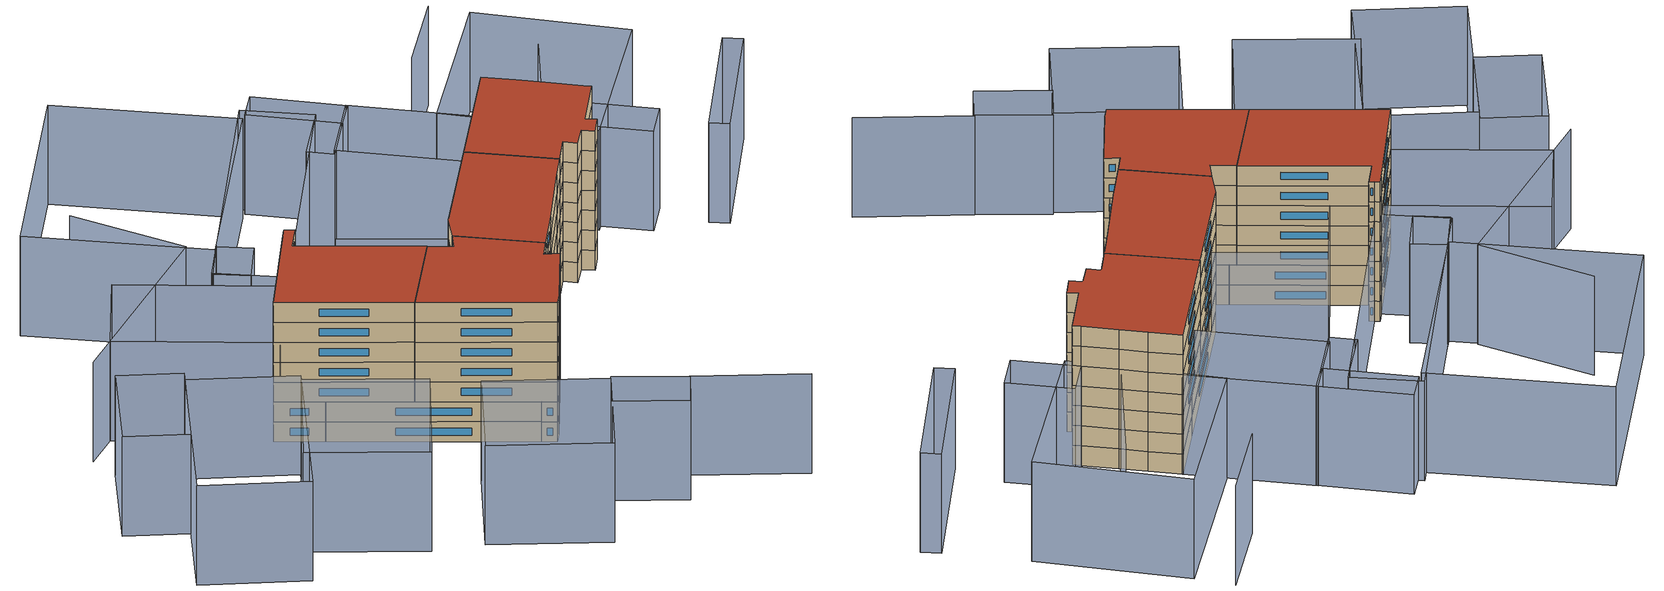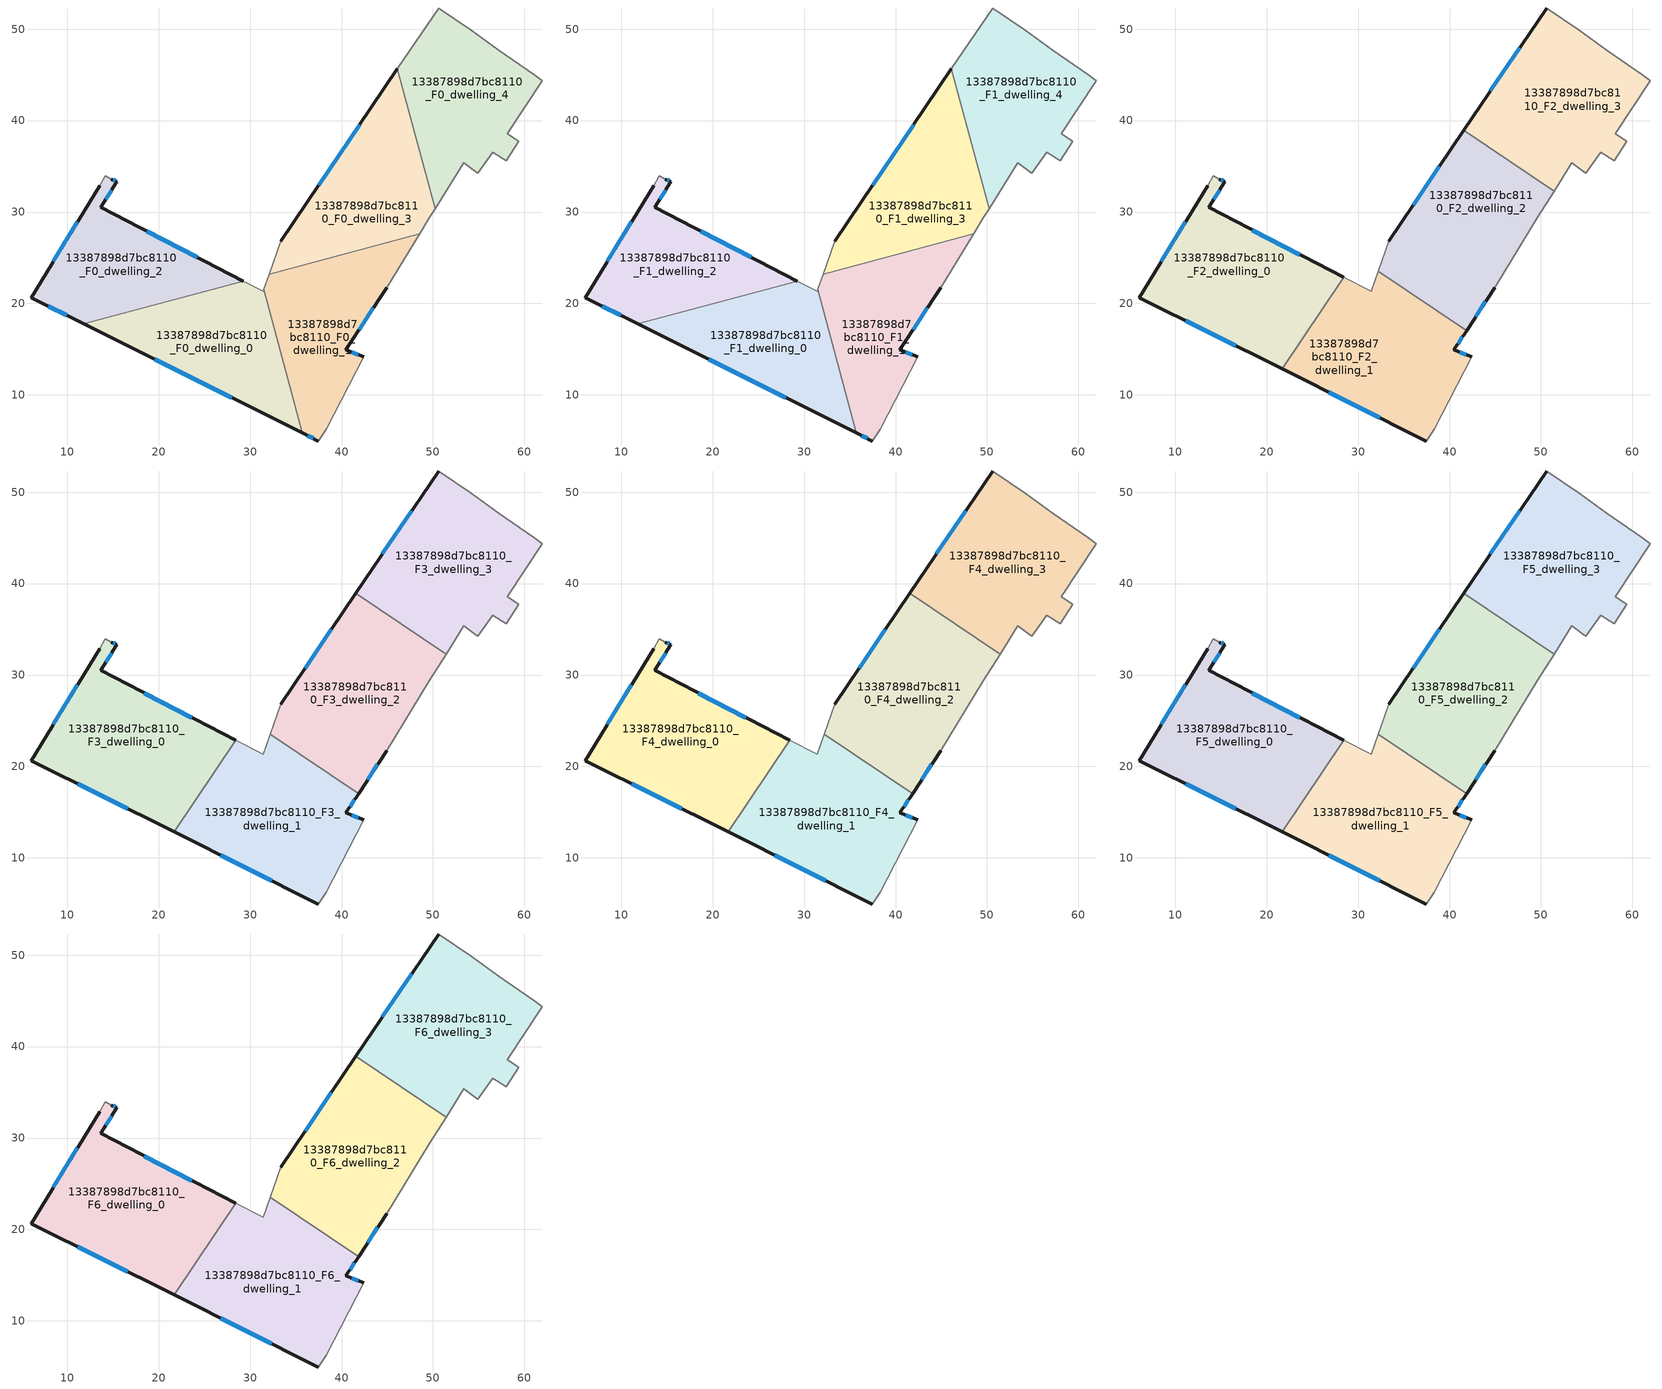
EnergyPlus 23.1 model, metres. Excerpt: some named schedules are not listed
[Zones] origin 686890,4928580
13387898d7bc8110_F0_dwelling_0
 floor ground (EU_floor_Construction): 31.49,21.55 35.71,5.84 11.83,17.76 29.26,22.45 31.42,21.34 z0
 wall outside (EU_wall_Construction): 11.83,17.76 35.71,5.84 z0:3
 wall to 13387898d7bc8110_F0_dwelling_2 (EU_wall_Construction): 29.26,22.45 11.83,17.76 z0:3
 wall adiabatic (EU_wall_Construction): 31.42,21.34 29.26,22.45 / 31.42,21.34 31.49,21.55 z0:3
 wall to 13387898d7bc8110_F0_dwelling_1 (EU_wall_Construction): 35.71,5.84 31.49,21.55 z0:3
 window (EU_Window_Construction): 19.57,13.9 27.97,9.7 z0.97:2.03
13387898d7bc8110_F0_dwelling_1
 floor ground (EU_floor_Construction): 48.53,27.63 44.93,21.74 40.49,14.92 42.44,14.16 38.32,6.27 37.47,4.96 35.71,5.84 31.49,21.55 32.08,23.21 z0
 wall outside (EU_wall_Construction): 35.71,5.84 37.47,4.96 / 42.44,14.16 40.49,14.92 44.93,21.74 z0:3
 wall adiabatic (EU_wall_Construction): 32.08,23.21 31.49,21.55 / 44.93,21.74 48.53,27.63 / 37.47,4.96 38.32,6.27 42.44,14.16 z0:3
 wall to 13387898d7bc8110_F0_dwelling_3 (EU_wall_Construction): 48.53,27.63 32.08,23.21 z0:3
 window (EU_Window_Construction): 36.28,5.55 36.9,5.24 / 41.93,17.13 43.49,19.53 / 41.8,14.41 41.12,14.67 z0.97:2.03
13387898d7bc8110_F0_dwelling_2
 floor ground (EU_floor_Construction): 29.26,22.45 11.83,17.76 6.08,20.64 13.55,32.88 14.19,33.96 14.82,33.6 15.45,33.32 13.65,30.5 z0
 wall outside (EU_wall_Construction): 29.26,22.45 13.65,30.5 15.45,33.32 14.82,33.6 / 13.55,32.88 6.08,20.64 11.83,17.76 z0:3
 wall adiabatic (EU_wall_Construction): 14.82,33.6 14.19,33.96 13.55,32.88 z0:3
 window (EU_Window_Construction): 15.24,33.41 15.02,33.51 / 14.23,31.41 14.86,32.41 / 24.2,25.06 18.71,27.89 / 7.94,19.71 9.97,18.7 / 11.12,28.91 8.5,24.61 z0.97:2.03
13387898d7bc8110_F0_dwelling_3
 floor ground (EU_floor_Construction): 46.12,45.68 50.23,30.38 49.61,29.39 48.53,27.63 32.08,23.21 33.36,26.83 z0
 wall outside (EU_wall_Construction): 46.12,45.68 33.36,26.83 z0:3
 wall adiabatic (EU_wall_Construction): 33.36,26.83 32.08,23.21 / 48.53,27.63 49.61,29.39 50.23,30.38 z0:3
 wall to 13387898d7bc8110_F0_dwelling_4 (EU_wall_Construction): 50.23,30.38 46.12,45.68 z0:3
 window (EU_Window_Construction): 41.98,39.57 37.49,32.94 z0.97:2.03
13387898d7bc8110_F0_dwelling_4
 floor ground (EU_floor_Construction): 57.17,47.71 61.07,44.99 61.95,44.38 58.15,38.56 59.36,37.75 58.02,35.6 56.54,36.54 54.92,34.25 53.39,35.38 50.23,30.38 46.12,45.68 50.61,52.31 54.2,49.85 z0
 wall adiabatic (EU_wall_Construction): 50.23,30.38 53.39,35.38 54.92,34.25 56.54,36.54 58.02,35.6 59.36,37.75 58.15,38.56 61.95,44.38 61.07,44.99 57.17,47.71 54.2,49.85 50.61,52.31 46.12,45.68 z0:3
13387898d7bc8110_F1_dwelling_0
 floor to 13387898d7bc8110_F0_dwelling_0 (EU_floor_Construction): 31.49,21.55 35.71,5.84 11.83,17.76 29.26,22.45 31.42,21.34 z3
 wall outside (EU_wall_Construction): 11.83,17.76 35.71,5.84 z3:6
 wall to 13387898d7bc8110_F1_dwelling_2 (EU_wall_Construction): 29.26,22.45 11.83,17.76 z3:6
 wall adiabatic (EU_wall_Construction): 31.42,21.34 29.26,22.45 / 31.42,21.34 31.49,21.55 z3:6
 wall to 13387898d7bc8110_F1_dwelling_1 (EU_wall_Construction): 35.71,5.84 31.49,21.55 z3:6
 window (EU_Window_Construction): 19.57,13.9 27.97,9.7 z3.97:5.03
13387898d7bc8110_F1_dwelling_1
 floor to 13387898d7bc8110_F0_dwelling_1 (EU_floor_Construction): 48.53,27.63 44.93,21.74 40.49,14.92 42.44,14.16 38.32,6.27 37.47,4.96 35.71,5.84 31.49,21.55 32.08,23.21 z3
 wall outside (EU_wall_Construction): 35.71,5.84 37.47,4.96 / 42.44,14.16 40.49,14.92 44.93,21.74 z3:6
 wall adiabatic (EU_wall_Construction): 32.08,23.21 31.49,21.55 / 44.93,21.74 48.53,27.63 / 37.47,4.96 38.32,6.27 42.44,14.16 z3:6
 wall to 13387898d7bc8110_F1_dwelling_3 (EU_wall_Construction): 48.53,27.63 32.08,23.21 z3:6
 window (EU_Window_Construction): 36.28,5.55 36.9,5.24 / 41.93,17.13 43.49,19.53 / 41.8,14.41 41.12,14.67 z3.97:5.03
13387898d7bc8110_F1_dwelling_2
 floor to 13387898d7bc8110_F0_dwelling_2 (EU_floor_Construction): 29.26,22.45 11.83,17.76 6.08,20.64 13.55,32.88 14.19,33.96 14.82,33.6 15.45,33.32 13.65,30.5 z3
 wall outside (EU_wall_Construction): 29.26,22.45 13.65,30.5 15.45,33.32 14.82,33.6 / 13.55,32.88 6.08,20.64 11.83,17.76 z3:6
 wall adiabatic (EU_wall_Construction): 14.82,33.6 14.19,33.96 13.55,32.88 z3:6
 window (EU_Window_Construction): 15.24,33.41 15.02,33.51 / 14.23,31.41 14.86,32.41 / 24.2,25.06 18.71,27.89 / 7.94,19.71 9.97,18.7 / 11.12,28.91 8.5,24.61 z3.97:5.03
13387898d7bc8110_F1_dwelling_3
 floor to 13387898d7bc8110_F0_dwelling_3 (EU_floor_Construction): 46.12,45.68 50.23,30.38 49.61,29.39 48.53,27.63 32.08,23.21 33.36,26.83 z3
 wall outside (EU_wall_Construction): 46.12,45.68 33.36,26.83 z3:6
 wall adiabatic (EU_wall_Construction): 33.36,26.83 32.08,23.21 / 48.53,27.63 49.61,29.39 50.23,30.38 z3:6
 wall to 13387898d7bc8110_F1_dwelling_4 (EU_wall_Construction): 50.23,30.38 46.12,45.68 z3:6
 window (EU_Window_Construction): 41.98,39.57 37.49,32.94 z3.97:5.03
13387898d7bc8110_F1_dwelling_4
 floor to 13387898d7bc8110_F0_dwelling_4 (EU_floor_Construction): 57.17,47.71 61.07,44.99 61.95,44.38 58.15,38.56 59.36,37.75 58.02,35.6 56.54,36.54 54.92,34.25 53.39,35.38 50.23,30.38 46.12,45.68 50.61,52.31 54.2,49.85 z3
 wall adiabatic (EU_wall_Construction): 50.23,30.38 53.39,35.38 54.92,34.25 56.54,36.54 58.02,35.6 59.36,37.75 58.15,38.56 61.95,44.38 61.07,44.99 57.17,47.71 54.2,49.85 50.61,52.31 46.12,45.68 z3:6
13387898d7bc8110_F2_dwelling_0
 floor to 13387898d7bc8110_F1_dwelling_2 (EU_floor_Construction): 28.43,22.88 27.89,22.08 11.83,17.77 6.08,20.64 13.55,32.88 14.19,33.96 14.82,33.6 15.45,33.32 13.65,30.5 z6
 floor to 13387898d7bc8110_F1_dwelling_0 (EU_floor_Construction): 27.89,22.08 21.69,12.84 11.83,17.77 z6
 wall outside (EU_wall_Construction): 28.43,22.88 13.65,30.5 15.45,33.32 14.82,33.6 / 13.55,32.88 6.08,20.64 21.69,12.84 z6:9
 wall adiabatic (EU_wall_Construction): 14.82,33.6 14.19,33.96 13.55,32.88 z6:9
 wall to 13387898d7bc8110_F2_dwelling_1 (EU_wall_Construction): 21.69,12.84 28.43,22.88 z6:9
 window (EU_Window_Construction): 15.24,33.41 15.02,33.51 / 14.23,31.41 14.86,32.41 / 23.64,25.35 18.44,28.03 / 11.14,18.11 16.63,15.37 / 11.12,28.91 8.5,24.61 z6.97:8.03
13387898d7bc8110_F2_dwelling_1
 floor to 13387898d7bc8110_F1_dwelling_0 (EU_floor_Construction): 31.49,21.55 35.71,5.84 21.69,12.84 27.89,22.08 29.26,22.45 31.42,21.34 z6
 floor to 13387898d7bc8110_F1_dwelling_1 (EU_floor_Construction): 41.86,17.04 40.49,14.92 42.44,14.16 38.32,6.27 37.47,4.96 35.71,5.84 31.49,21.55 32.08,23.21 32.5,23.32 z6
 floor to 13387898d7bc8110_F1_dwelling_2 (EU_floor_Construction): 29.26,22.45 27.89,22.08 28.43,22.88 z6
 floor to 13387898d7bc8110_F1_dwelling_3 (EU_floor_Construction): 32.5,23.32 32.08,23.21 32.19,23.53 z6
 wall outside (EU_wall_Construction): 42.44,14.16 40.49,14.92 41.86,17.04 / 21.69,12.84 37.47,4.96 z6:9
 wall adiabatic (EU_wall_Construction): 32.19,23.53 31.42,21.34 28.43,22.88 / 37.47,4.96 38.32,6.27 42.44,14.16 z6:9
 wall to 13387898d7bc8110_F2_dwelling_2 (EU_wall_Construction): 41.86,17.04 32.19,23.53 z6:9
 window (EU_Window_Construction): 40.93,15.61 41.42,16.35 / 41.8,14.41 41.12,14.67 / 26.81,10.29 32.35,7.52 z6.97:8.03
13387898d7bc8110_F2_dwelling_2
 floor to 13387898d7bc8110_F1_dwelling_1 (EU_floor_Construction): 48.53,27.63 44.93,21.74 41.86,17.04 32.5,23.32 z6
 floor to 13387898d7bc8110_F1_dwelling_3 (EU_floor_Construction): 49.34,33.69 50.23,30.38 49.61,29.39 48.53,27.63 32.5,23.32 32.19,23.53 33.36,26.83 41.54,38.92 z6
 floor to 13387898d7bc8110_F1_dwelling_4 (EU_floor_Construction): 51.43,32.28 50.23,30.38 49.34,33.69 z6
 wall outside (EU_wall_Construction): 41.86,17.04 44.93,21.74 / 41.54,38.92 33.36,26.83 z6:9
 wall adiabatic (EU_wall_Construction): 44.93,21.74 49.61,29.39 51.43,32.28 / 33.36,26.83 32.19,23.53 z6:9
 wall to 13387898d7bc8110_F2_dwelling_3 (EU_wall_Construction): 51.43,32.28 41.54,38.92 z6:9
 window (EU_Window_Construction): 42.86,18.56 43.93,20.22 / 38.89,35 36.01,30.75 z6.97:8.03
13387898d7bc8110_F2_dwelling_3
 floor to 13387898d7bc8110_F1_dwelling_3 (EU_floor_Construction): 46.12,45.68 49.34,33.69 41.54,38.92 z6
 floor to 13387898d7bc8110_F1_dwelling_4 (EU_floor_Construction): 57.17,47.71 61.07,44.99 61.95,44.38 58.15,38.56 59.36,37.75 58.02,35.6 56.54,36.54 54.92,34.25 53.39,35.38 51.43,32.28 49.34,33.69 46.12,45.68 50.61,52.31 54.2,49.85 z6
 wall outside (EU_wall_Construction): 50.61,52.31 41.54,38.92 z6:9
 wall adiabatic (EU_wall_Construction): 51.43,32.28 53.39,35.38 54.92,34.25 56.54,36.54 58.02,35.6 59.36,37.75 58.15,38.56 61.95,44.38 61.07,44.99 57.17,47.71 54.2,49.85 50.61,52.31 z6:9
 window (EU_Window_Construction): 47.67,47.97 44.48,43.26 z6.97:8.03
13387898d7bc8110_F3_dwelling_0
 floor to 13387898d7bc8110_F2_dwelling_0 (EU_floor_Construction): 28.43,22.88 21.69,12.84 6.08,20.64 13.55,32.88 14.19,33.96 14.82,33.6 15.45,33.32 13.65,30.5 z9
 wall outside (EU_wall_Construction): 28.43,22.88 13.65,30.5 15.45,33.32 14.82,33.6 / 13.55,32.88 6.08,20.64 21.69,12.84 z9:12
 wall adiabatic (EU_wall_Construction): 14.82,33.6 14.19,33.96 13.55,32.88 z9:12
 wall to 13387898d7bc8110_F3_dwelling_1 (EU_wall_Construction): 21.69,12.84 28.43,22.88 z9:12
 window (EU_Window_Construction): 15.24,33.41 15.02,33.51 / 14.23,31.41 14.86,32.41 / 23.64,25.35 18.44,28.03 / 11.14,18.11 16.63,15.37 / 11.12,28.91 8.5,24.61 z9.97:11.03
13387898d7bc8110_F3_dwelling_1
 floor to 13387898d7bc8110_F2_dwelling_1 (EU_floor_Construction): 41.86,17.04 40.49,14.92 42.44,14.16 38.32,6.27 37.47,4.96 21.69,12.84 28.43,22.88 31.42,21.34 32.19,23.53 z9
 wall outside (EU_wall_Construction): 42.44,14.16 40.49,14.92 41.86,17.04 / 21.69,12.84 37.47,4.96 z9:12
 wall adiabatic (EU_wall_Construction): 32.19,23.53 31.42,21.34 28.43,22.88 / 37.47,4.96 38.32,6.27 42.44,14.16 z9:12
 wall to 13387898d7bc8110_F3_dwelling_2 (EU_wall_Construction): 41.86,17.04 32.19,23.53 z9:12
 window (EU_Window_Construction): 40.93,15.61 41.42,16.35 / 41.8,14.41 41.12,14.67 / 26.81,10.29 32.35,7.52 z9.97:11.03
13387898d7bc8110_F3_dwelling_2
 floor to 13387898d7bc8110_F2_dwelling_2 (EU_floor_Construction): 51.43,32.28 49.61,29.39 44.93,21.74 41.86,17.04 32.19,23.53 33.36,26.83 41.54,38.92 z9
 wall outside (EU_wall_Construction): 41.86,17.04 44.93,21.74 / 41.54,38.92 33.36,26.83 z9:12
 wall adiabatic (EU_wall_Construction): 44.93,21.74 49.61,29.39 51.43,32.28 / 33.36,26.83 32.19,23.53 z9:12
 wall to 13387898d7bc8110_F3_dwelling_3 (EU_wall_Construction): 51.43,32.28 41.54,38.92 z9:12
 window (EU_Window_Construction): 42.86,18.56 43.93,20.22 / 38.89,35 36.01,30.75 z9.97:11.03
13387898d7bc8110_F3_dwelling_3
 floor to 13387898d7bc8110_F2_dwelling_3 (EU_floor_Construction): 57.17,47.71 61.07,44.99 61.95,44.38 58.15,38.56 59.36,37.75 58.02,35.6 56.54,36.54 54.92,34.25 53.39,35.38 51.43,32.28 41.54,38.92 50.61,52.31 54.2,49.85 z9
 wall outside (EU_wall_Construction): 50.61,52.31 41.54,38.92 z9:12
 wall adiabatic (EU_wall_Construction): 51.43,32.28 53.39,35.38 54.92,34.25 56.54,36.54 58.02,35.6 59.36,37.75 58.15,38.56 61.95,44.38 61.07,44.99 57.17,47.71 54.2,49.85 50.61,52.31 z9:12
 window (EU_Window_Construction): 47.67,47.97 44.48,43.26 z9.97:11.03
13387898d7bc8110_F4_dwelling_0
 floor to 13387898d7bc8110_F3_dwelling_0 (EU_floor_Construction): 28.43,22.88 21.69,12.84 6.08,20.64 13.55,32.88 14.19,33.96 14.82,33.6 15.45,33.32 13.65,30.5 z12
 wall outside (EU_wall_Construction): 28.43,22.88 13.65,30.5 15.45,33.32 14.82,33.6 / 13.55,32.88 6.08,20.64 21.69,12.84 z12:15
 wall adiabatic (EU_wall_Construction): 14.82,33.6 14.19,33.96 13.55,32.88 z12:15
 wall to 13387898d7bc8110_F4_dwelling_1 (EU_wall_Construction): 21.69,12.84 28.43,22.88 z12:15
 window (EU_Window_Construction): 15.24,33.41 15.02,33.51 / 14.23,31.41 14.86,32.41 / 23.64,25.35 18.44,28.03 / 11.14,18.11 16.63,15.37 / 11.12,28.91 8.5,24.61 z12.97:14.03
13387898d7bc8110_F4_dwelling_1
 floor to 13387898d7bc8110_F3_dwelling_1 (EU_floor_Construction): 41.86,17.04 40.49,14.92 42.44,14.16 38.32,6.27 37.47,4.96 21.69,12.84 28.43,22.88 31.42,21.34 32.19,23.53 z12
 wall outside (EU_wall_Construction): 42.44,14.16 40.49,14.92 41.86,17.04 / 21.69,12.84 37.47,4.96 z12:15
 wall adiabatic (EU_wall_Construction): 32.19,23.53 31.42,21.34 28.43,22.88 / 37.47,4.96 38.32,6.27 42.44,14.16 z12:15
 wall to 13387898d7bc8110_F4_dwelling_2 (EU_wall_Construction): 41.86,17.04 32.19,23.53 z12:15
 window (EU_Window_Construction): 40.93,15.61 41.42,16.35 / 41.8,14.41 41.12,14.67 / 26.81,10.29 32.35,7.52 z12.97:14.03
13387898d7bc8110_F4_dwelling_2
 floor to 13387898d7bc8110_F3_dwelling_2 (EU_floor_Construction): 51.43,32.28 49.61,29.39 44.93,21.74 41.86,17.04 32.19,23.53 33.36,26.83 41.54,38.92 z12
 wall outside (EU_wall_Construction): 41.86,17.04 44.93,21.74 / 41.54,38.92 33.36,26.83 z12:15
 wall adiabatic (EU_wall_Construction): 44.93,21.74 49.61,29.39 51.43,32.28 / 33.36,26.83 32.19,23.53 z12:15
 wall to 13387898d7bc8110_F4_dwelling_3 (EU_wall_Construction): 51.43,32.28 41.54,38.92 z12:15
 window (EU_Window_Construction): 42.86,18.56 43.93,20.22 / 38.89,35 36.01,30.75 z12.97:14.03
13387898d7bc8110_F4_dwelling_3
 floor to 13387898d7bc8110_F3_dwelling_3 (EU_floor_Construction): 57.17,47.71 61.07,44.99 61.95,44.38 58.15,38.56 59.36,37.75 58.02,35.6 56.54,36.54 54.92,34.25 53.39,35.38 51.43,32.28 41.54,38.92 50.61,52.31 54.2,49.85 z12
 wall outside (EU_wall_Construction): 50.61,52.31 41.54,38.92 z12:15
 wall adiabatic (EU_wall_Construction): 51.43,32.28 53.39,35.38 54.92,34.25 56.54,36.54 58.02,35.6 59.36,37.75 58.15,38.56 61.95,44.38 61.07,44.99 57.17,47.71 54.2,49.85 50.61,52.31 z12:15
 window (EU_Window_Construction): 47.67,47.97 44.48,43.26 z12.97:14.03
13387898d7bc8110_F5_dwelling_0
 floor to 13387898d7bc8110_F4_dwelling_0 (EU_floor_Construction): 28.43,22.88 21.69,12.84 6.08,20.64 13.55,32.88 14.19,33.96 14.82,33.6 15.45,33.32 13.65,30.5 z15
 wall outside (EU_wall_Construction): 28.43,22.88 13.65,30.5 15.45,33.32 14.82,33.6 / 13.55,32.88 6.08,20.64 21.69,12.84 z15:18
 wall adiabatic (EU_wall_Construction): 14.82,33.6 14.19,33.96 13.55,32.88 z15:18
 wall to 13387898d7bc8110_F5_dwelling_1 (EU_wall_Construction): 21.69,12.84 28.43,22.88 z15:18
 window (EU_Window_Construction): 15.24,33.41 15.02,33.51 / 14.23,31.41 14.86,32.41 / 23.64,25.35 18.44,28.03 / 11.14,18.11 16.63,15.37 / 11.12,28.91 8.5,24.61 z15.97:17.03
13387898d7bc8110_F5_dwelling_1
 floor to 13387898d7bc8110_F4_dwelling_1 (EU_floor_Construction): 41.86,17.04 40.49,14.92 42.44,14.16 38.32,6.27 37.47,4.96 21.69,12.84 28.43,22.88 31.42,21.34 32.19,23.53 z15
 wall outside (EU_wall_Construction): 42.44,14.16 40.49,14.92 41.86,17.04 / 21.69,12.84 37.47,4.96 z15:18
 wall adiabatic (EU_wall_Construction): 32.19,23.53 31.42,21.34 28.43,22.88 / 37.47,4.96 38.32,6.27 42.44,14.16 z15:18
 wall to 13387898d7bc8110_F5_dwelling_2 (EU_wall_Construction): 41.86,17.04 32.19,23.53 z15:18
 window (EU_Window_Construction): 40.93,15.61 41.42,16.35 / 41.8,14.41 41.12,14.67 / 26.81,10.29 32.35,7.52 z15.97:17.03
13387898d7bc8110_F5_dwelling_2
 floor to 13387898d7bc8110_F4_dwelling_2 (EU_floor_Construction): 51.43,32.28 49.61,29.39 44.93,21.74 41.86,17.04 32.19,23.53 33.36,26.83 41.54,38.92 z15
 wall outside (EU_wall_Construction): 41.86,17.04 44.93,21.74 / 41.54,38.92 33.36,26.83 z15:18
 wall adiabatic (EU_wall_Construction): 44.93,21.74 49.61,29.39 51.43,32.28 / 33.36,26.83 32.19,23.53 z15:18
 wall to 13387898d7bc8110_F5_dwelling_3 (EU_wall_Construction): 51.43,32.28 41.54,38.92 z15:18
 window (EU_Window_Construction): 42.86,18.56 43.93,20.22 / 38.89,35 36.01,30.75 z15.97:17.03
13387898d7bc8110_F5_dwelling_3
 floor to 13387898d7bc8110_F4_dwelling_3 (EU_floor_Construction): 57.17,47.71 61.07,44.99 61.95,44.38 58.15,38.56 59.36,37.75 58.02,35.6 56.54,36.54 54.92,34.25 53.39,35.38 51.43,32.28 41.54,38.92 50.61,52.31 54.2,49.85 z15
 wall outside (EU_wall_Construction): 50.61,52.31 41.54,38.92 z15:18
 wall adiabatic (EU_wall_Construction): 51.43,32.28 53.39,35.38 54.92,34.25 56.54,36.54 58.02,35.6 59.36,37.75 58.15,38.56 61.95,44.38 61.07,44.99 57.17,47.71 54.2,49.85 50.61,52.31 z15:18
 window (EU_Window_Construction): 47.67,47.97 44.48,43.26 z15.97:17.03
13387898d7bc8110_F6_dwelling_0
 floor to 13387898d7bc8110_F5_dwelling_0 (EU_floor_Construction): 28.43,22.88 21.69,12.84 6.08,20.64 13.55,32.88 14.19,33.96 14.82,33.6 15.45,33.32 13.65,30.5 z18
 wall outside (EU_wall_Construction): 28.43,22.88 13.65,30.5 15.45,33.32 14.82,33.6 / 13.55,32.88 6.08,20.64 21.69,12.84 z18:21
 wall adiabatic (EU_wall_Construction): 14.82,33.6 14.19,33.96 13.55,32.88 z18:21
 wall to 13387898d7bc8110_F6_dwelling_1 (EU_wall_Construction): 21.69,12.84 28.43,22.88 z18:21
 window (EU_Window_Construction): 15.24,33.41 15.02,33.51 / 14.23,31.41 14.86,32.41 / 23.64,25.35 18.44,28.03 / 11.14,18.11 16.63,15.37 / 11.12,28.91 8.5,24.61 z18.97:20.03
 roof outside (EU_roof_Construction): 21.69,12.84 28.43,22.88 13.65,30.5 15.45,33.32 14.82,33.6 14.19,33.96 13.55,32.88 6.08,20.64 z21
13387898d7bc8110_F6_dwelling_1
 floor to 13387898d7bc8110_F5_dwelling_1 (EU_floor_Construction): 41.86,17.04 40.49,14.92 42.44,14.16 38.32,6.27 37.47,4.96 21.69,12.84 28.43,22.88 31.42,21.34 32.19,23.53 z18
 wall outside (EU_wall_Construction): 42.44,14.16 40.49,14.92 41.86,17.04 / 21.69,12.84 37.47,4.96 z18:21
 wall adiabatic (EU_wall_Construction): 32.19,23.53 31.42,21.34 28.43,22.88 / 37.47,4.96 38.32,6.27 42.44,14.16 z18:21
 wall to 13387898d7bc8110_F6_dwelling_2 (EU_wall_Construction): 41.86,17.04 32.19,23.53 z18:21
 window (EU_Window_Construction): 40.93,15.61 41.42,16.35 / 41.8,14.41 41.12,14.67 / 26.81,10.29 32.35,7.52 z18.97:20.03
 roof outside (EU_roof_Construction): 38.32,6.27 42.44,14.16 40.49,14.92 41.86,17.04 32.19,23.53 31.42,21.34 28.43,22.88 21.69,12.84 37.47,4.96 z21
13387898d7bc8110_F6_dwelling_2
 floor to 13387898d7bc8110_F5_dwelling_2 (EU_floor_Construction): 51.43,32.28 49.61,29.39 44.93,21.74 41.86,17.04 32.19,23.53 33.36,26.83 41.54,38.92 z18
 wall outside (EU_wall_Construction): 41.86,17.04 44.93,21.74 / 41.54,38.92 33.36,26.83 z18:21
 wall adiabatic (EU_wall_Construction): 44.93,21.74 49.61,29.39 51.43,32.28 / 33.36,26.83 32.19,23.53 z18:21
 wall to 13387898d7bc8110_F6_dwelling_3 (EU_wall_Construction): 51.43,32.28 41.54,38.92 z18:21
 window (EU_Window_Construction): 42.86,18.56 43.93,20.22 / 38.89,35 36.01,30.75 z18.97:20.03
 roof outside (EU_roof_Construction): 44.93,21.74 49.61,29.39 51.43,32.28 41.54,38.92 33.36,26.83 32.19,23.53 41.86,17.04 z21
13387898d7bc8110_F6_dwelling_3
 floor to 13387898d7bc8110_F5_dwelling_3 (EU_floor_Construction): 57.17,47.71 61.07,44.99 61.95,44.38 58.15,38.56 59.36,37.75 58.02,35.6 56.54,36.54 54.92,34.25 53.39,35.38 51.43,32.28 41.54,38.92 50.61,52.31 54.2,49.85 z18
 wall outside (EU_wall_Construction): 50.61,52.31 41.54,38.92 z18:21
 wall adiabatic (EU_wall_Construction): 51.43,32.28 53.39,35.38 54.92,34.25 56.54,36.54 58.02,35.6 59.36,37.75 58.15,38.56 61.95,44.38 61.07,44.99 57.17,47.71 54.2,49.85 50.61,52.31 z18:21
 window (EU_Window_Construction): 47.67,47.97 44.48,43.26 z18.97:20.03
 roof outside (EU_roof_Construction): 58.02,35.6 59.36,37.75 58.15,38.56 61.95,44.38 61.07,44.99 57.17,47.71 54.2,49.85 50.61,52.31 41.54,38.92 51.43,32.28 53.39,35.38 54.92,34.25 56.54,36.54 z21
shading: -4.17,56.17 5.67,43.73 / 5.67,43.73 -15.7,26.83 / 48.69,-8.8 62.41,-15.16 / 37.47,4.96 63.88,63.02 / 55.46,76.39 48.66,67.42 / -16.11,-2.49 -7.27,18.38 / -7.27,18.38 5.92,12.79 / 5.92,12.79 -2.92,-8.08 / -2.92,-8.08 -16.11,-2.49 / -6.71,19.72 -11.81,7.65 / -11.81,7.65 -19.65,10.97 / -19.65,10.97 -14.55,23.04 / -14.55,23.04 -6.71,19.72 / -11.76,29.91 -6.21,40.59 / -6.21,40.59 12.37,30.94 / 12.37,30.94 6.81,20.26 / 6.81,20.26 -11.76,29.91 / 48.75,-8.9 46.5,-13.55 / 46.5,-13.55 37.69,-9.28 / 37.69,-9.28 39.94,-4.63 / 39.94,-4.63 48.75,-8.9 / 39.81,-4.92 34.06,-17.45 / 34.06,-17.45 19.51,-10.78 / 19.51,-10.78 25.25,1.75 / 25.25,1.75 39.81,-4.92 / -1.21,-2.15 5.56,11.94 / 5.56,11.94 19.84,5.08 / 19.84,5.08 13.07,-9.01 / 13.07,-9.01 -1.21,-2.15 / 31.42,21.34 18.23,28.13 / 18.23,28.13 22.84,37.06 / 22.84,37.06 36.02,30.28 / 36.02,30.28 31.42,21.34 / 8.96,42.12 13.04,39.74 / 13.04,39.74 10.06,34.6 / 10.06,34.6 5.97,36.98 / 5.97,36.98 8.96,42.12 / 68.28,39.95 61.01,45.03 / 61.01,45.03 63.81,49.03 / 63.81,49.03 71.08,43.95 / 71.08,43.95 68.28,39.95 / 75.14,38.57 84.82,54.09 / 84.82,54.09 87.07,52.69 / 87.07,52.69 77.39,37.17 / 77.39,37.17 75.14,38.57 / 32.63,61.87 13.96,32.24 / 13.96,32.24 5.93,37.29 / 5.93,37.29 24.6,66.93 / 24.6,66.93 32.63,61.87 / 36.82,61.96 50.68,52.26 / 50.68,52.26 45.13,44.34 / 45.13,44.34 31.27,54.04 / 31.27,54.04 36.82,61.96 / 31.87,60.74 34.8,58.69 / 34.8,58.69 30.97,53.22 / 30.97,53.22 28.04,55.27 / 28.04,55.27 31.87,60.74 / 24.21,65.1 8.58,41.53 / 8.58,41.53 -11.64,54.94 / -11.64,54.94 3.99,78.51 / 3.99,78.51 24.21,65.1 / 59.44,72.89 75.62,60.56 / 75.62,60.56 62.29,43.06 / 62.29,43.06 46.11,55.39 / 46.11,55.39 59.44,72.89 / 27.03,68.9 37.02,61.82 / 37.02,61.82 34.78,58.67 / 34.78,58.67 24.8,65.75 / 24.8,65.75 27.03,68.9 z0:15
[Building]
EU S2 Campaign: North Axis=0; Terrain=City; Solar Distribution=FullExterior
[Site:Location]
Bologna: Latitude=44.5; Longitude=11.25; Time Zone=1; Elevation=37
[SizingPeriod:WeatherFileDays]
AnnualSizingPeriod: Begin Month=1; Begin Day of Month=1; End Month=12; End Day of Month=31; Day of Week for Start Day=Monday; Use Weather File Daylight Saving Period=No; Use Weather File Rain and Snow Indicators=No
[MATERIAL]
EU_InternalMass_Material: Roughness=MediumRough; Thickness=0.1; Conductivity=1; Density=1800; Specific Heat=900; Thermal Absorptance=0.9; Solar Absorptance=0.7; Visible Absorptance=0.7
[MATERIAL:NOMASS] Roughness=MediumRough; Thermal Absorptance=0.9; Solar Absorptance=0.7; Visible Absorptance=0.7
Name | Thermal Resistance
EU_wall_NoMass | 0.779417
EU_roof_NoMass | 0.435466
EU_floor_NoMass | 0.588222
[WINDOWMATERIAL:SIMPLEGLAZINGSYSTEM]
EU_Window_SimpleGlazing: UFactor=5.16242; Solar Heat Gain Coefficient=0.85; Visible Transmittance=0.85
[CONSTRUCTION]
EU_wall_Construction: EU_wall_NoMass
EU_roof_Construction: EU_roof_NoMass
EU_floor_Construction: EU_floor_NoMass
EU_InternalMass_Construction: EU_InternalMass_Material
EU_Window_Construction: EU_Window_SimpleGlazing
[ZONE] Type=1; Multiplier=1; Ceiling Height=autocalculate; Floor Area=autocalculate; Part of Total Floor Area=Yes
Name | Volume
13387898d7bc8110_F0_dwelling_0; 13387898d7bc8110_F1_dwelling_0 | 525.693
13387898d7bc8110_F2_dwelling_0; 13387898d7bc8110_F3_dwelling_0; 13387898d7bc8110_F4_dwelling_0; 13387898d7bc8110_F5_dwelling_0; 13387898d7bc8110_F6_dwelling_0 | 657.083
13387898d7bc8110_F0_dwelling_1; 13387898d7bc8110_F1_dwelling_1 | 525.691
13387898d7bc8110_F2_dwelling_1; 13387898d7bc8110_F3_dwelling_1; 13387898d7bc8110_F4_dwelling_1; 13387898d7bc8110_F5_dwelling_1; 13387898d7bc8110_F6_dwelling_1 | 657.075
13387898d7bc8110_F0_dwelling_2; 13387898d7bc8110_F1_dwelling_2 | 475.923
13387898d7bc8110_F2_dwelling_2; 13387898d7bc8110_F3_dwelling_2; 13387898d7bc8110_F4_dwelling_2; 13387898d7bc8110_F5_dwelling_2; 13387898d7bc8110_F6_dwelling_2 | 657.087
13387898d7bc8110_F0_dwelling_3; 13387898d7bc8110_F1_dwelling_3 | 550.548
13387898d7bc8110_F2_dwelling_3; 13387898d7bc8110_F3_dwelling_3; 13387898d7bc8110_F4_dwelling_3; 13387898d7bc8110_F5_dwelling_3; 13387898d7bc8110_F6_dwelling_3 | 657.086
13387898d7bc8110_F0_dwelling_4; 13387898d7bc8110_F1_dwelling_4 | 550.529
[INTERNALMASS] Construction=EU_InternalMass_Construction
Name | Zone or ZoneList | Surface Area
13387898d7bc8110_F0_dwelling_0_EU_InternalMass | 13387898d7bc8110_F0_dwelling_0 | 175.227
13387898d7bc8110_F0_dwelling_1_EU_InternalMass | 13387898d7bc8110_F0_dwelling_1 | 175.231
13387898d7bc8110_F0_dwelling_2_EU_InternalMass | 13387898d7bc8110_F0_dwelling_2 | 158.639
13387898d7bc8110_F0_dwelling_3_EU_InternalMass | 13387898d7bc8110_F0_dwelling_3 | 183.52
13387898d7bc8110_F0_dwelling_4_EU_InternalMass | 13387898d7bc8110_F0_dwelling_4 | 183.511
13387898d7bc8110_F1_dwelling_0_EU_InternalMass | 13387898d7bc8110_F1_dwelling_0 | 175.227
13387898d7bc8110_F1_dwelling_1_EU_InternalMass | 13387898d7bc8110_F1_dwelling_1 | 175.231
13387898d7bc8110_F1_dwelling_2_EU_InternalMass | 13387898d7bc8110_F1_dwelling_2 | 158.639
13387898d7bc8110_F1_dwelling_3_EU_InternalMass | 13387898d7bc8110_F1_dwelling_3 | 183.52
13387898d7bc8110_F1_dwelling_4_EU_InternalMass | 13387898d7bc8110_F1_dwelling_4 | 183.511
13387898d7bc8110_F2_dwelling_0_EU_InternalMass | 13387898d7bc8110_F2_dwelling_0 | 219.028
13387898d7bc8110_F2_dwelling_1_EU_InternalMass | 13387898d7bc8110_F2_dwelling_1 | 219.023
13387898d7bc8110_F2_dwelling_2_EU_InternalMass | 13387898d7bc8110_F2_dwelling_2 | 219.029
13387898d7bc8110_F2_dwelling_3_EU_InternalMass | 13387898d7bc8110_F2_dwelling_3 | 219.029
13387898d7bc8110_F3_dwelling_0_EU_InternalMass | 13387898d7bc8110_F3_dwelling_0 | 219.028
13387898d7bc8110_F3_dwelling_1_EU_InternalMass | 13387898d7bc8110_F3_dwelling_1 | 219.023
13387898d7bc8110_F3_dwelling_2_EU_InternalMass | 13387898d7bc8110_F3_dwelling_2 | 219.029
13387898d7bc8110_F3_dwelling_3_EU_InternalMass | 13387898d7bc8110_F3_dwelling_3 | 219.029
13387898d7bc8110_F4_dwelling_0_EU_InternalMass | 13387898d7bc8110_F4_dwelling_0 | 219.028
13387898d7bc8110_F4_dwelling_1_EU_InternalMass | 13387898d7bc8110_F4_dwelling_1 | 219.023
13387898d7bc8110_F4_dwelling_2_EU_InternalMass | 13387898d7bc8110_F4_dwelling_2 | 219.029
13387898d7bc8110_F4_dwelling_3_EU_InternalMass | 13387898d7bc8110_F4_dwelling_3 | 219.029
13387898d7bc8110_F5_dwelling_0_EU_InternalMass | 13387898d7bc8110_F5_dwelling_0 | 219.028
13387898d7bc8110_F5_dwelling_1_EU_InternalMass | 13387898d7bc8110_F5_dwelling_1 | 219.023
13387898d7bc8110_F5_dwelling_2_EU_InternalMass | 13387898d7bc8110_F5_dwelling_2 | 219.029
13387898d7bc8110_F5_dwelling_3_EU_InternalMass | 13387898d7bc8110_F5_dwelling_3 | 219.029
13387898d7bc8110_F6_dwelling_0_EU_InternalMass | 13387898d7bc8110_F6_dwelling_0 | 219.028
13387898d7bc8110_F6_dwelling_1_EU_InternalMass | 13387898d7bc8110_F6_dwelling_1 | 219.023
13387898d7bc8110_F6_dwelling_2_EU_InternalMass | 13387898d7bc8110_F6_dwelling_2 | 219.029
13387898d7bc8110_F6_dwelling_3_EU_InternalMass | 13387898d7bc8110_F6_dwelling_3 | 219.029
[OTHEREQUIPMENT] Fuel Type=Electricity; Design Level Calculation Method=Watts/Area; Power per Zone Floor Area=1; Fraction Latent=0; Fraction Radiant=0; Fraction Lost=0; Carbon Dioxide Generation Rate=0; EndUse Subcategory=EU_Step8_InternalGains
Name | Zone or ZoneList or Space or SpaceList | Schedule
EU_Step8_InternalGain_13387898d7bc8110_F0_dwelling_0_f000 | 13387898d7bc8110_F0_dwelling_0 | EU_Step8_GainSchedule_13387898d7bc8110_F0_dwelling_0_f000
EU_Step8_InternalGain_13387898d7bc8110_F0_dwelling_1_f000 | 13387898d7bc8110_F0_dwelling_1 | EU_Step8_GainSchedule_13387898d7bc8110_F0_dwelling_1_f000
EU_Step8_InternalGain_13387898d7bc8110_F0_dwelling_2_f000 | 13387898d7bc8110_F0_dwelling_2 | EU_Step8_GainSchedule_13387898d7bc8110_F0_dwelling_2_f000
EU_Step8_InternalGain_13387898d7bc8110_F0_dwelling_3_f000 | 13387898d7bc8110_F0_dwelling_3 | EU_Step8_GainSchedule_13387898d7bc8110_F0_dwelling_3_f000
EU_Step8_InternalGain_13387898d7bc8110_F0_dwelling_4_f000 | 13387898d7bc8110_F0_dwelling_4 | EU_Step8_GainSchedule_13387898d7bc8110_F0_dwelling_4_f000
EU_Step8_InternalGain_13387898d7bc8110_F1_dwelling_0_f000 | 13387898d7bc8110_F1_dwelling_0 | EU_Step8_GainSchedule_13387898d7bc8110_F1_dwelling_0_f000
EU_Step8_InternalGain_13387898d7bc8110_F1_dwelling_1_f000 | 13387898d7bc8110_F1_dwelling_1 | EU_Step8_GainSchedule_13387898d7bc8110_F1_dwelling_1_f000
EU_Step8_InternalGain_13387898d7bc8110_F1_dwelling_2_f000 | 13387898d7bc8110_F1_dwelling_2 | EU_Step8_GainSchedule_13387898d7bc8110_F1_dwelling_2_f000
EU_Step8_InternalGain_13387898d7bc8110_F1_dwelling_3_f000 | 13387898d7bc8110_F1_dwelling_3 | EU_Step8_GainSchedule_13387898d7bc8110_F1_dwelling_3_f000
EU_Step8_InternalGain_13387898d7bc8110_F1_dwelling_4_f000 | 13387898d7bc8110_F1_dwelling_4 | EU_Step8_GainSchedule_13387898d7bc8110_F1_dwelling_4_f000
EU_Step8_InternalGain_13387898d7bc8110_F2_dwelling_0_f000 | 13387898d7bc8110_F2_dwelling_0 | EU_Step8_GainSchedule_13387898d7bc8110_F2_dwelling_0_f000
EU_Step8_InternalGain_13387898d7bc8110_F2_dwelling_1_f000 | 13387898d7bc8110_F2_dwelling_1 | EU_Step8_GainSchedule_13387898d7bc8110_F2_dwelling_1_f000
EU_Step8_InternalGain_13387898d7bc8110_F2_dwelling_2_f000 | 13387898d7bc8110_F2_dwelling_2 | EU_Step8_GainSchedule_13387898d7bc8110_F2_dwelling_2_f000
EU_Step8_InternalGain_13387898d7bc8110_F2_dwelling_3_f000 | 13387898d7bc8110_F2_dwelling_3 | EU_Step8_GainSchedule_13387898d7bc8110_F2_dwelling_3_f000
EU_Step8_InternalGain_13387898d7bc8110_F3_dwelling_0_f000 | 13387898d7bc8110_F3_dwelling_0 | EU_Step8_GainSchedule_13387898d7bc8110_F3_dwelling_0_f000
EU_Step8_InternalGain_13387898d7bc8110_F3_dwelling_1_f000 | 13387898d7bc8110_F3_dwelling_1 | EU_Step8_GainSchedule_13387898d7bc8110_F3_dwelling_1_f000
EU_Step8_InternalGain_13387898d7bc8110_F3_dwelling_2_f000 | 13387898d7bc8110_F3_dwelling_2 | EU_Step8_GainSchedule_13387898d7bc8110_F3_dwelling_2_f000
EU_Step8_InternalGain_13387898d7bc8110_F3_dwelling_3_f000 | 13387898d7bc8110_F3_dwelling_3 | EU_Step8_GainSchedule_13387898d7bc8110_F3_dwelling_3_f000
EU_Step8_InternalGain_13387898d7bc8110_F4_dwelling_0_f000 | 13387898d7bc8110_F4_dwelling_0 | EU_Step8_GainSchedule_13387898d7bc8110_F4_dwelling_0_f000
EU_Step8_InternalGain_13387898d7bc8110_F4_dwelling_1_f000 | 13387898d7bc8110_F4_dwelling_1 | EU_Step8_GainSchedule_13387898d7bc8110_F4_dwelling_1_f000
EU_Step8_InternalGain_13387898d7bc8110_F4_dwelling_2_f000 | 13387898d7bc8110_F4_dwelling_2 | EU_Step8_GainSchedule_13387898d7bc8110_F4_dwelling_2_f000
EU_Step8_InternalGain_13387898d7bc8110_F4_dwelling_3_f000 | 13387898d7bc8110_F4_dwelling_3 | EU_Step8_GainSchedule_13387898d7bc8110_F4_dwelling_3_f000
EU_Step8_InternalGain_13387898d7bc8110_F5_dwelling_0_f000 | 13387898d7bc8110_F5_dwelling_0 | EU_Step8_GainSchedule_13387898d7bc8110_F5_dwelling_0_f000
EU_Step8_InternalGain_13387898d7bc8110_F5_dwelling_1_f000 | 13387898d7bc8110_F5_dwelling_1 | EU_Step8_GainSchedule_13387898d7bc8110_F5_dwelling_1_f000
EU_Step8_InternalGain_13387898d7bc8110_F5_dwelling_2_f000 | 13387898d7bc8110_F5_dwelling_2 | EU_Step8_GainSchedule_13387898d7bc8110_F5_dwelling_2_f000
EU_Step8_InternalGain_13387898d7bc8110_F5_dwelling_3_f000 | 13387898d7bc8110_F5_dwelling_3 | EU_Step8_GainSchedule_13387898d7bc8110_F5_dwelling_3_f000
EU_Step8_InternalGain_13387898d7bc8110_F6_dwelling_0_f000 | 13387898d7bc8110_F6_dwelling_0 | EU_Step8_GainSchedule_13387898d7bc8110_F6_dwelling_0_f000
EU_Step8_InternalGain_13387898d7bc8110_F6_dwelling_1_f000 | 13387898d7bc8110_F6_dwelling_1 | EU_Step8_GainSchedule_13387898d7bc8110_F6_dwelling_1_f000
EU_Step8_InternalGain_13387898d7bc8110_F6_dwelling_2_f000 | 13387898d7bc8110_F6_dwelling_2 | EU_Step8_GainSchedule_13387898d7bc8110_F6_dwelling_2_f000
EU_Step8_InternalGain_13387898d7bc8110_F6_dwelling_3_f000 | 13387898d7bc8110_F6_dwelling_3 | EU_Step8_GainSchedule_13387898d7bc8110_F6_dwelling_3_f000
[ZONEVENTILATION:DESIGNFLOWRATE] Schedule=EU_AlwaysOn; Design Flow Rate Calculation Method=AirChanges/Hour; Air Changes per Hour=0.712058; Ventilation Type=Natural; Fan Pressure Rise=0; Fan Total Efficiency=1; Constant Term Coefficient=1; Temperature Term Coefficient=0; Velocity Term Coefficient=0; Velocity Squared Term Coefficient=0; Minimum Indoor Temperature=-100; Maximum Indoor Temperature=100; Delta Temperature=-100; Minimum Outdoor Temperature=-100; Maximum Outdoor Temperature=100; Maximum Wind Speed=40
Name | Zone or ZoneList or Space or SpaceList
EU_ConstantAir_13387898d7bc8110_F0_dwelling_0 | 13387898d7bc8110_F0_dwelling_0
EU_ConstantAir_13387898d7bc8110_F0_dwelling_1 | 13387898d7bc8110_F0_dwelling_1
EU_ConstantAir_13387898d7bc8110_F0_dwelling_2 | 13387898d7bc8110_F0_dwelling_2
EU_ConstantAir_13387898d7bc8110_F0_dwelling_3 | 13387898d7bc8110_F0_dwelling_3
EU_ConstantAir_13387898d7bc8110_F0_dwelling_4 | 13387898d7bc8110_F0_dwelling_4
EU_ConstantAir_13387898d7bc8110_F1_dwelling_0 | 13387898d7bc8110_F1_dwelling_0
EU_ConstantAir_13387898d7bc8110_F1_dwelling_1 | 13387898d7bc8110_F1_dwelling_1
EU_ConstantAir_13387898d7bc8110_F1_dwelling_2 | 13387898d7bc8110_F1_dwelling_2
EU_ConstantAir_13387898d7bc8110_F1_dwelling_3 | 13387898d7bc8110_F1_dwelling_3
EU_ConstantAir_13387898d7bc8110_F1_dwelling_4 | 13387898d7bc8110_F1_dwelling_4
EU_ConstantAir_13387898d7bc8110_F2_dwelling_0 | 13387898d7bc8110_F2_dwelling_0
EU_ConstantAir_13387898d7bc8110_F2_dwelling_1 | 13387898d7bc8110_F2_dwelling_1
EU_ConstantAir_13387898d7bc8110_F2_dwelling_2 | 13387898d7bc8110_F2_dwelling_2
EU_ConstantAir_13387898d7bc8110_F2_dwelling_3 | 13387898d7bc8110_F2_dwelling_3
EU_ConstantAir_13387898d7bc8110_F3_dwelling_0 | 13387898d7bc8110_F3_dwelling_0
EU_ConstantAir_13387898d7bc8110_F3_dwelling_1 | 13387898d7bc8110_F3_dwelling_1
EU_ConstantAir_13387898d7bc8110_F3_dwelling_2 | 13387898d7bc8110_F3_dwelling_2
EU_ConstantAir_13387898d7bc8110_F3_dwelling_3 | 13387898d7bc8110_F3_dwelling_3
EU_ConstantAir_13387898d7bc8110_F4_dwelling_0 | 13387898d7bc8110_F4_dwelling_0
EU_ConstantAir_13387898d7bc8110_F4_dwelling_1 | 13387898d7bc8110_F4_dwelling_1
EU_ConstantAir_13387898d7bc8110_F4_dwelling_2 | 13387898d7bc8110_F4_dwelling_2
EU_ConstantAir_13387898d7bc8110_F4_dwelling_3 | 13387898d7bc8110_F4_dwelling_3
EU_ConstantAir_13387898d7bc8110_F5_dwelling_0 | 13387898d7bc8110_F5_dwelling_0
EU_ConstantAir_13387898d7bc8110_F5_dwelling_1 | 13387898d7bc8110_F5_dwelling_1
EU_ConstantAir_13387898d7bc8110_F5_dwelling_2 | 13387898d7bc8110_F5_dwelling_2
EU_ConstantAir_13387898d7bc8110_F5_dwelling_3 | 13387898d7bc8110_F5_dwelling_3
EU_ConstantAir_13387898d7bc8110_F6_dwelling_0 | 13387898d7bc8110_F6_dwelling_0
EU_ConstantAir_13387898d7bc8110_F6_dwelling_1 | 13387898d7bc8110_F6_dwelling_1
EU_ConstantAir_13387898d7bc8110_F6_dwelling_2 | 13387898d7bc8110_F6_dwelling_2
EU_ConstantAir_13387898d7bc8110_F6_dwelling_3 | 13387898d7bc8110_F6_dwelling_3
[HVACTEMPLATE:ZONE:IDEALLOADSAIRSYSTEM] System Availability Schedule=EU_AlwaysOn; Maximum Heating Supply Air Temperature=50; Minimum Cooling Supply Air Temperature=13; Maximum Heating Supply Air Humidity Ratio=0.0156; Minimum Cooling Supply Air Humidity Ratio=0.0077; Heating Limit=NoLimit; Cooling Limit=NoLimit; Heating Availability Schedule=EU_AlwaysOn; Cooling Availability Schedule=EU_CoolingOff; Dehumidification Control Type=ConstantSensibleHeatRatio; Cooling Sensible Heat Ratio=0.7; Dehumidification Setpoint=60; Humidification Control Type=None; Humidification Setpoint=30; Outdoor Air Method=None; Outdoor Air Flow Rate per Person=0.00944; Outdoor Air Flow Rate per Zone Floor Area=0; Outdoor Air Flow Rate per Zone=0; Demand Controlled Ventilation Type=None; Outdoor Air Economizer Type=NoEconomizer; Heat Recovery Type=None; Sensible Heat Recovery Effectiveness=0.7; Latent Heat Recovery Effectiveness=0.65
Name | Template Thermostat
13387898d7bc8110_F0_dwelling_0 | EU_HeatOnly_13387898d7bc8110_F0_dwelling_0
13387898d7bc8110_F0_dwelling_1 | EU_HeatOnly_13387898d7bc8110_F0_dwelling_1
13387898d7bc8110_F0_dwelling_2 | EU_HeatOnly_13387898d7bc8110_F0_dwelling_2
13387898d7bc8110_F0_dwelling_3 | EU_HeatOnly_13387898d7bc8110_F0_dwelling_3
13387898d7bc8110_F0_dwelling_4 | EU_HeatOnly_13387898d7bc8110_F0_dwelling_4
13387898d7bc8110_F1_dwelling_0 | EU_HeatOnly_13387898d7bc8110_F1_dwelling_0
13387898d7bc8110_F1_dwelling_1 | EU_HeatOnly_13387898d7bc8110_F1_dwelling_1
13387898d7bc8110_F1_dwelling_2 | EU_HeatOnly_13387898d7bc8110_F1_dwelling_2
13387898d7bc8110_F1_dwelling_3 | EU_HeatOnly_13387898d7bc8110_F1_dwelling_3
13387898d7bc8110_F1_dwelling_4 | EU_HeatOnly_13387898d7bc8110_F1_dwelling_4
13387898d7bc8110_F2_dwelling_0 | EU_HeatOnly_13387898d7bc8110_F2_dwelling_0
13387898d7bc8110_F2_dwelling_1 | EU_HeatOnly_13387898d7bc8110_F2_dwelling_1
13387898d7bc8110_F2_dwelling_2 | EU_HeatOnly_13387898d7bc8110_F2_dwelling_2
13387898d7bc8110_F2_dwelling_3 | EU_HeatOnly_13387898d7bc8110_F2_dwelling_3
13387898d7bc8110_F3_dwelling_0 | EU_HeatOnly_13387898d7bc8110_F3_dwelling_0
13387898d7bc8110_F3_dwelling_1 | EU_HeatOnly_13387898d7bc8110_F3_dwelling_1
13387898d7bc8110_F3_dwelling_2 | EU_HeatOnly_13387898d7bc8110_F3_dwelling_2
13387898d7bc8110_F3_dwelling_3 | EU_HeatOnly_13387898d7bc8110_F3_dwelling_3
13387898d7bc8110_F4_dwelling_0 | EU_HeatOnly_13387898d7bc8110_F4_dwelling_0
13387898d7bc8110_F4_dwelling_1 | EU_HeatOnly_13387898d7bc8110_F4_dwelling_1
13387898d7bc8110_F4_dwelling_2 | EU_HeatOnly_13387898d7bc8110_F4_dwelling_2
13387898d7bc8110_F4_dwelling_3 | EU_HeatOnly_13387898d7bc8110_F4_dwelling_3
13387898d7bc8110_F5_dwelling_0 | EU_HeatOnly_13387898d7bc8110_F5_dwelling_0
13387898d7bc8110_F5_dwelling_1 | EU_HeatOnly_13387898d7bc8110_F5_dwelling_1
13387898d7bc8110_F5_dwelling_2 | EU_HeatOnly_13387898d7bc8110_F5_dwelling_2
13387898d7bc8110_F5_dwelling_3 | EU_HeatOnly_13387898d7bc8110_F5_dwelling_3
13387898d7bc8110_F6_dwelling_0 | EU_HeatOnly_13387898d7bc8110_F6_dwelling_0
13387898d7bc8110_F6_dwelling_1 | EU_HeatOnly_13387898d7bc8110_F6_dwelling_1
13387898d7bc8110_F6_dwelling_2 | EU_HeatOnly_13387898d7bc8110_F6_dwelling_2
13387898d7bc8110_F6_dwelling_3 | EU_HeatOnly_13387898d7bc8110_F6_dwelling_3
[SIZING:ZONE] Zone Cooling Design Supply Air Temperature Input Method=SupplyAirTemperature; Zone Cooling Design Supply Air Temperature=13; Zone Heating Design Supply Air Temperature Input Method=SupplyAirTemperature; Zone Heating Design Supply Air Temperature=50; Zone Cooling Design Supply Air Humidity Ratio=0.008; Zone Heating Design Supply Air Humidity Ratio=0.008; Cooling Design Air Flow Method=DesignDay; Cooling Design Air Flow Rate=0; Cooling Minimum Air Flow per Zone Floor Area=0.000762; Cooling Minimum Air Flow=0; Cooling Minimum Air Flow Fraction=0.2; Heating Design Air Flow Method=DesignDay; Heating Design Air Flow Rate=0; Heating Maximum Air Flow per Zone Floor Area=0.002032; Heating Maximum Air Flow=0.141576; Heating Maximum Air Flow Fraction=0.3; Account for Dedicated Outdoor Air System=No; Dedicated Outdoor Air System Control Strategy=NeutralSupplyAir; Dedicated Outdoor Air Low Setpoint Temperature for Design=autosize; Dedicated Outdoor Air High Setpoint Temperature for Design=autosize; Zone Load Sizing Method=Sensible Load Only No Latent Load; Zone Latent Cooling Design Supply Air Humidity Ratio Input Method=HumidityRatioDifference; Zone Cooling Design Supply Air Humidity Ratio Difference=0.005; Zone Latent Heating Design Supply Air Humidity Ratio Input Method=HumidityRatioDifference; Zone Humidification Design Supply Air Humidity Ratio Difference=0.005
13387898d7bc8110_F0_dwelling_0; 13387898d7bc8110_F0_dwelling_1; 13387898d7bc8110_F0_dwelling_2; 13387898d7bc8110_F0_dwelling_3; 13387898d7bc8110_F0_dwelling_4; 13387898d7bc8110_F1_dwelling_0; 13387898d7bc8110_F1_dwelling_1; 13387898d7bc8110_F1_dwelling_2; 13387898d7bc8110_F1_dwelling_3; 13387898d7bc8110_F1_dwelling_4; 13387898d7bc8110_F2_dwelling_0; 13387898d7bc8110_F2_dwelling_1; 13387898d7bc8110_F2_dwelling_2; 13387898d7bc8110_F2_dwelling_3; 13387898d7bc8110_F3_dwelling_0; 13387898d7bc8110_F3_dwelling_1; 13387898d7bc8110_F3_dwelling_2; 13387898d7bc8110_F3_dwelling_3; 13387898d7bc8110_F4_dwelling_0; 13387898d7bc8110_F4_dwelling_1; 13387898d7bc8110_F4_dwelling_2; 13387898d7bc8110_F4_dwelling_3; 13387898d7bc8110_F5_dwelling_0; 13387898d7bc8110_F5_dwelling_1; 13387898d7bc8110_F5_dwelling_2; 13387898d7bc8110_F5_dwelling_3; 13387898d7bc8110_F6_dwelling_0; 13387898d7bc8110_F6_dwelling_1; 13387898d7bc8110_F6_dwelling_2; 13387898d7bc8110_F6_dwelling_3
[SCHEDULE:FILE] Column Number=1; Rows to Skip at Top=0; Number of Hours of Data=8760; Column Separator=Comma; Interpolate to Timestep=No; Minutes per Item=60; Adjust Schedule for Daylight Savings=Yes
Name | File
EU_Step8_GainSchedule_13387898d7bc8110_F0_dwelling_0_f000 | ../../schedules/13387898d7bc8110/13387898d7bc8110_F0_dwelling_0_f000_gain.csv
EU_Step8_GainSchedule_13387898d7bc8110_F0_dwelling_1_f000 | ../../schedules/13387898d7bc8110/13387898d7bc8110_F0_dwelling_1_f000_gain.csv
EU_Step8_GainSchedule_13387898d7bc8110_F0_dwelling_2_f000 | ../../schedules/13387898d7bc8110/13387898d7bc8110_F0_dwelling_2_f000_gain.csv
EU_Step8_GainSchedule_13387898d7bc8110_F0_dwelling_3_f000 | ../../schedules/13387898d7bc8110/13387898d7bc8110_F0_dwelling_3_f000_gain.csv
EU_Step8_GainSchedule_13387898d7bc8110_F0_dwelling_4_f000 | ../../schedules/13387898d7bc8110/13387898d7bc8110_F0_dwelling_4_f000_gain.csv
EU_Step8_GainSchedule_13387898d7bc8110_F1_dwelling_0_f000 | ../../schedules/13387898d7bc8110/13387898d7bc8110_F1_dwelling_0_f000_gain.csv
EU_Step8_GainSchedule_13387898d7bc8110_F1_dwelling_1_f000 | ../../schedules/13387898d7bc8110/13387898d7bc8110_F1_dwelling_1_f000_gain.csv
EU_Step8_GainSchedule_13387898d7bc8110_F1_dwelling_2_f000 | ../../schedules/13387898d7bc8110/13387898d7bc8110_F1_dwelling_2_f000_gain.csv
EU_Step8_GainSchedule_13387898d7bc8110_F1_dwelling_3_f000 | ../../schedules/13387898d7bc8110/13387898d7bc8110_F1_dwelling_3_f000_gain.csv
EU_Step8_GainSchedule_13387898d7bc8110_F1_dwelling_4_f000 | ../../schedules/13387898d7bc8110/13387898d7bc8110_F1_dwelling_4_f000_gain.csv
EU_Step8_GainSchedule_13387898d7bc8110_F2_dwelling_0_f000 | ../../schedules/13387898d7bc8110/13387898d7bc8110_F2_dwelling_0_f000_gain.csv
EU_Step8_GainSchedule_13387898d7bc8110_F2_dwelling_1_f000 | ../../schedules/13387898d7bc8110/13387898d7bc8110_F2_dwelling_1_f000_gain.csv
EU_Step8_GainSchedule_13387898d7bc8110_F2_dwelling_2_f000 | ../../schedules/13387898d7bc8110/13387898d7bc8110_F2_dwelling_2_f000_gain.csv
EU_Step8_GainSchedule_13387898d7bc8110_F2_dwelling_3_f000 | ../../schedules/13387898d7bc8110/13387898d7bc8110_F2_dwelling_3_f000_gain.csv
EU_Step8_GainSchedule_13387898d7bc8110_F3_dwelling_0_f000 | ../../schedules/13387898d7bc8110/13387898d7bc8110_F3_dwelling_0_f000_gain.csv
EU_Step8_GainSchedule_13387898d7bc8110_F3_dwelling_1_f000 | ../../schedules/13387898d7bc8110/13387898d7bc8110_F3_dwelling_1_f000_gain.csv
EU_Step8_GainSchedule_13387898d7bc8110_F3_dwelling_2_f000 | ../../schedules/13387898d7bc8110/13387898d7bc8110_F3_dwelling_2_f000_gain.csv
EU_Step8_GainSchedule_13387898d7bc8110_F3_dwelling_3_f000 | ../../schedules/13387898d7bc8110/13387898d7bc8110_F3_dwelling_3_f000_gain.csv
EU_Step8_GainSchedule_13387898d7bc8110_F4_dwelling_0_f000 | ../../schedules/13387898d7bc8110/13387898d7bc8110_F4_dwelling_0_f000_gain.csv
